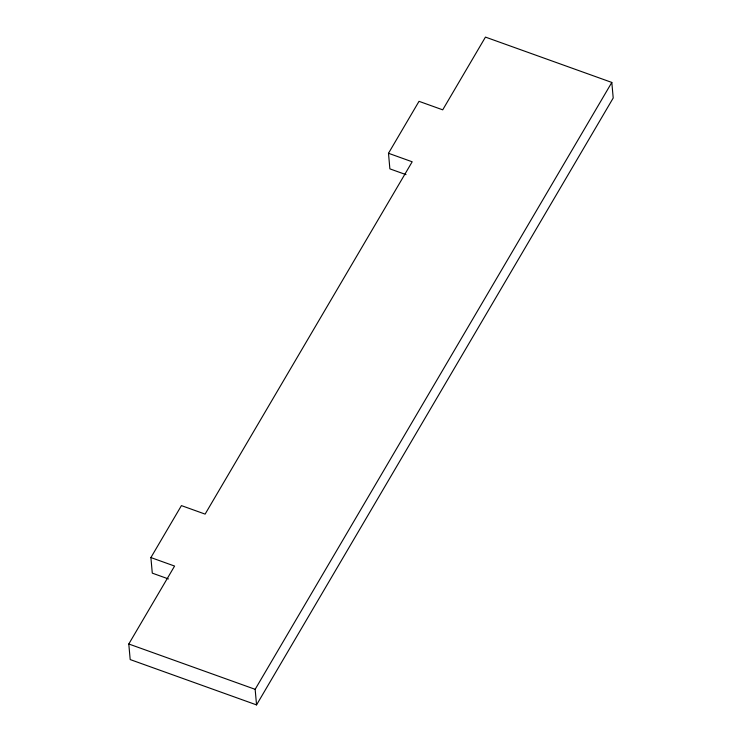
<?xml version="1.0" encoding="UTF-8"?>
<svg xmlns="http://www.w3.org/2000/svg" width="742" height="742" viewBox="0 0 742 742"><rect width="100%" height="100%" fill="white"/><g stroke="black" fill="none" stroke-linecap="round" stroke-linejoin="round"><path stroke-width="1.11" d="M150.895 557.567L181.428 505.608L205.117 514.113L412.181 161.784L388.493 153.279L419.017 101.329L442.714 109.835L485.453 37.1L611.816 82.436L613.207 98.009L256.547 704.9L130.184 659.564L128.793 643.991L174.583 566.063L150.895 557.567L152.286 573.139L168.443 578.936M256.547 704.9L255.155 689.327L611.816 82.436M406.032 174.648L389.875 168.861L388.493 153.279M128.793 643.991L255.155 689.327"/></g></svg>
